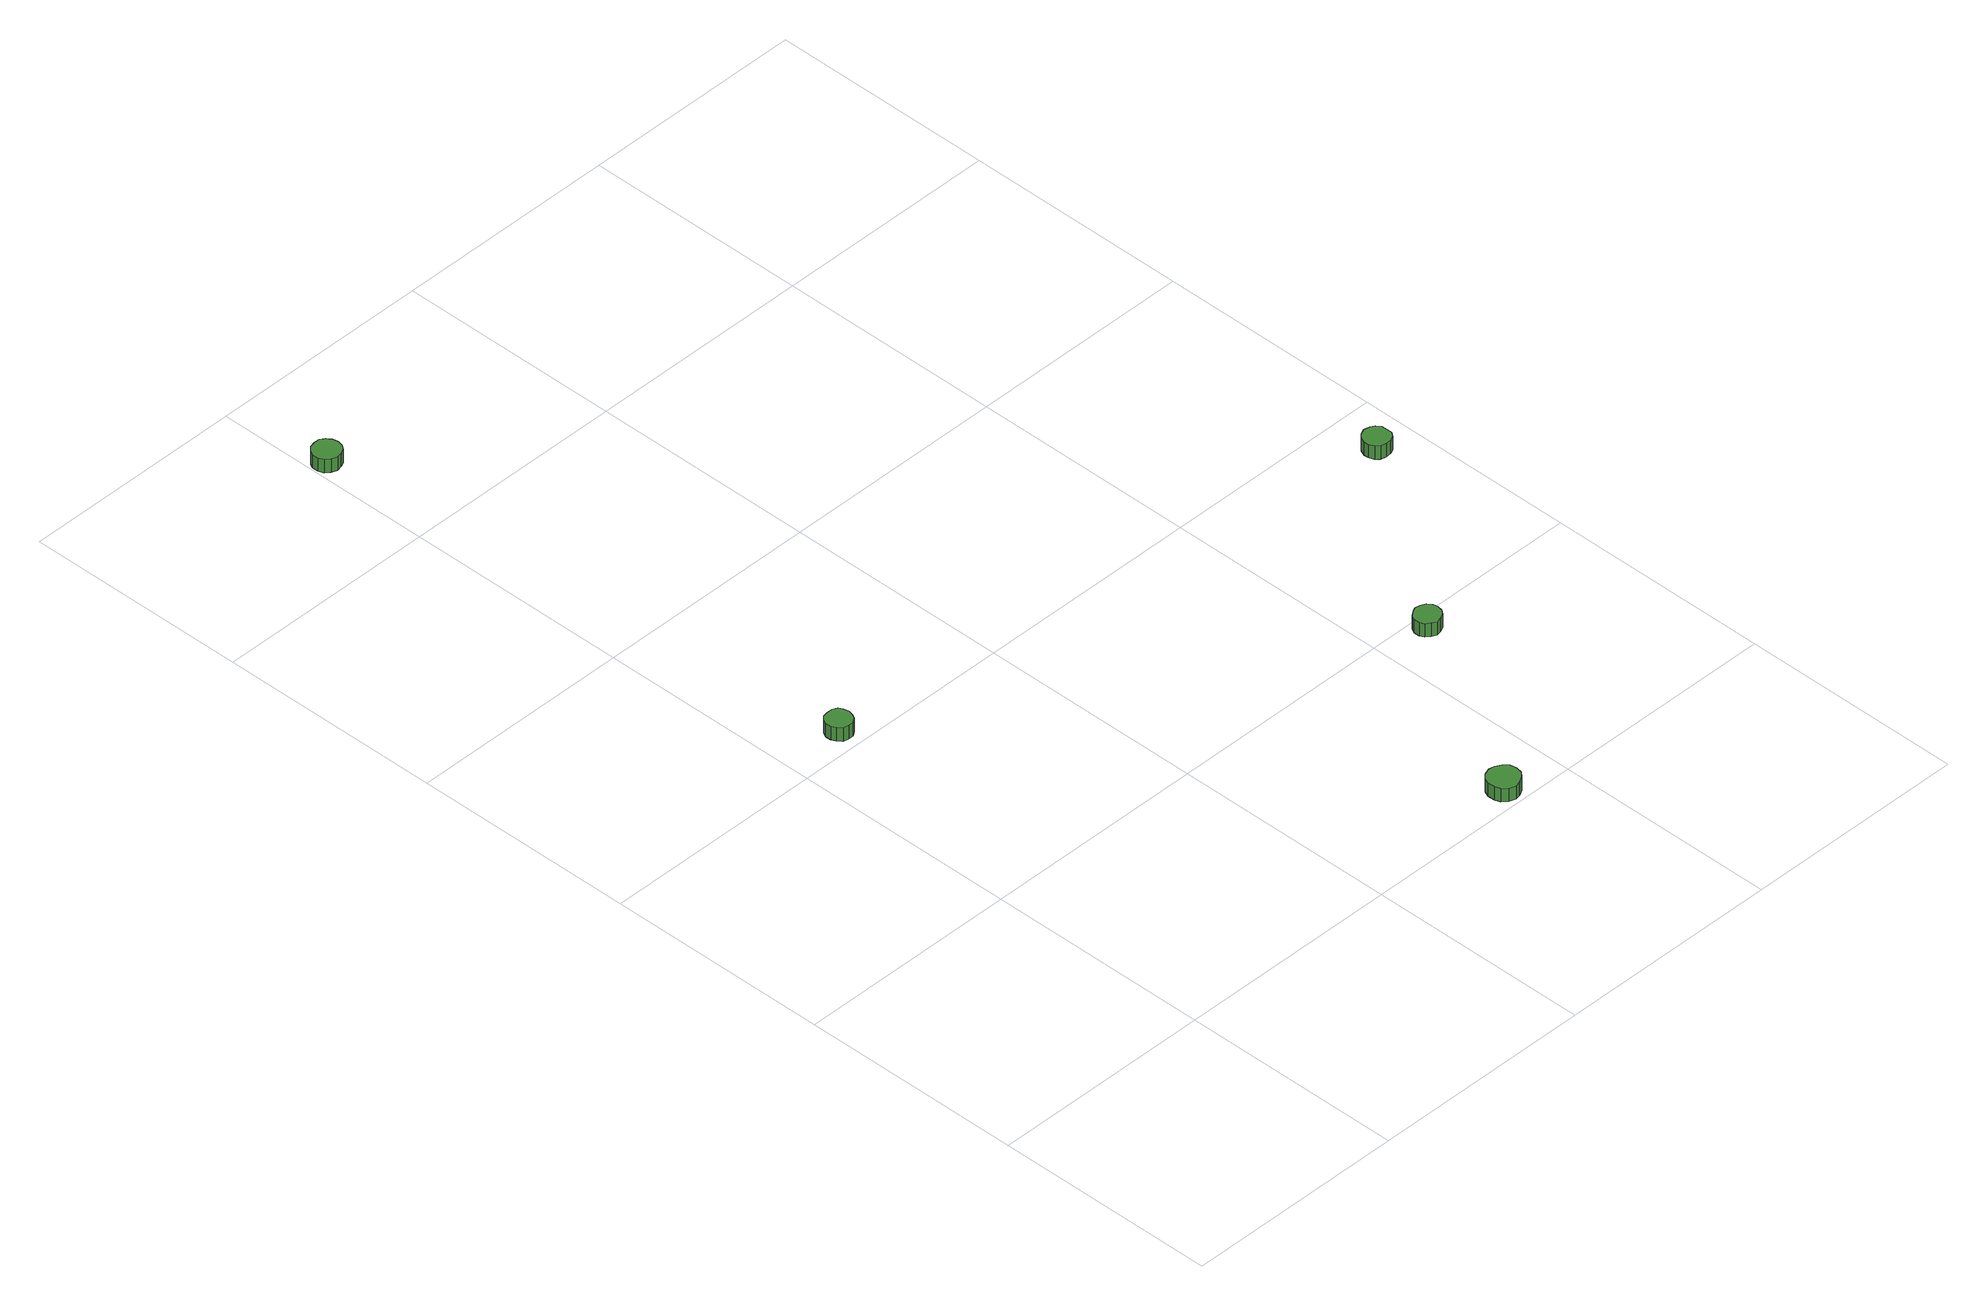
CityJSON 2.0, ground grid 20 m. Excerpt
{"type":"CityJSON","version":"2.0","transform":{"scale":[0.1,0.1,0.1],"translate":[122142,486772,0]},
"CityObjects":{
"tree1":{"type":"SolitaryVegetationObject","attributes":{"function":"something"},"geometry":[{"type":"MultiSurface","lod":"1","boundaries":[[[0,1,2,3,4,5,6,7,8,9,10,11,12,13,14]],[[15,16,17,18,19,20,21,22,23,24,25,26,27,28,29]],[[0,29,28,1]],[[1,28,27,2]],[[2,27,26,3]],[[3,26,25,4]],[[4,25,24,5]],[[5,24,23,6]],[[6,23,22,7]],[[7,22,21,8]],[[8,21,20,9]],[[9,20,19,10]],[[10,19,18,11]],[[11,18,17,12]],[[12,17,16,13]],[[13,16,15,14]],[[14,15,29,0]]]}]},
"tree2":{"type":"SolitaryVegetationObject","attributes":{"function":"something"},"geometry":[{"type":"MultiSurface","lod":"1","boundaries":[[[30,31,32,33,34,35,36,37,38,39,40,41,42,43,44]],[[45,46,47,48,49,50,51,52,53,54,55,56,57,58,59]],[[30,59,58,31]],[[31,58,57,32]],[[32,57,56,33]],[[33,56,55,34]],[[34,55,54,35]],[[35,54,53,36]],[[36,53,52,37]],[[37,52,51,38]],[[38,51,50,39]],[[39,50,49,40]],[[40,49,48,41]],[[41,48,47,42]],[[42,47,46,43]],[[43,46,45,44]],[[44,45,59,30]]]}]},
"tree3":{"type":"SolitaryVegetationObject","attributes":{"function":"something"},"geometry":[{"type":"MultiSurface","lod":"1","boundaries":[[[60,61,62,63,64,65,66,67,68,69,70,71,72,73,74]],[[75,76,77,78,79,80,81,82,83,84,85,86,87,88,89]],[[60,89,88,61]],[[61,88,87,62]],[[62,87,86,63]],[[63,86,85,64]],[[64,85,84,65]],[[65,84,83,66]],[[66,83,82,67]],[[67,82,81,68]],[[68,81,80,69]],[[69,80,79,70]],[[70,79,78,71]],[[71,78,77,72]],[[72,77,76,73]],[[73,76,75,74]],[[74,75,89,60]]]}]},
"tree4":{"type":"SolitaryVegetationObject","attributes":{"function":"something"},"geometry":[{"type":"MultiSurface","lod":"1","boundaries":[[[90,91,92,93,94,95,96,97,98,99,100,101,102,103,104]],[[105,106,107,108,109,110,111,112,113,114,115,116,117,118,119]],[[90,119,118,91]],[[91,118,117,92]],[[92,117,116,93]],[[93,116,115,94]],[[94,115,114,95]],[[95,114,113,96]],[[96,113,112,97]],[[97,112,111,98]],[[98,111,110,99]],[[99,110,109,100]],[[100,109,108,101]],[[101,108,107,102]],[[102,107,106,103]],[[103,106,105,104]],[[104,105,119,90]]]}]},
"tree5":{"type":"SolitaryVegetationObject","attributes":{"function":"something"},"geometry":[{"type":"MultiSurface","lod":"1","boundaries":[[[120,121,122,123,124,125,126,127,128,129,130,131,132,133,134]],[[135,136,137,138,139,140,141,142,143,144,145,146,147,148,149]],[[120,149,148,121]],[[121,148,147,122]],[[122,147,146,123]],[[123,146,145,124]],[[124,145,144,125]],[[125,144,143,126]],[[126,143,142,127]],[[127,142,141,128]],[[128,141,140,129]],[[129,140,139,130]],[[130,139,138,131]],[[131,138,137,132]],[[132,137,136,133]],[[133,136,135,134]],[[134,135,149,120]]]}]}
},
"vertices":[
[63,417,27],[62,422,27],[60,426,27],[56,428,27],[51,428,27],[46,427,27],[43,424,27],[41,420,27],[41,415,27],[43,411,27],[46,407,27],[51,406,27],[56,406,27],[60,409,27],[62,413,27],[62,413,14],[60,409,14],[56,406,14],[51,406,14],[46,407,14],[43,411,14],[41,415,14],[41,420,14],[43,424,14],[46,427,14],[51,428,14],[56,428,14],[60,426,14],[62,422,14],[63,417,14],
[26,909,23],[25,914,23],[22,918,23],[18,921,23],[13,921,23],[8,920,23],[4,916,23],[2,912,23],[2,907,23],[4,902,23],[8,899,23],[13,897,23],[18,898,23],[22,900,23],[25,904,23],[25,904,10],[22,900,10],[18,898,10],[13,897,10],[8,899,10],[4,902,10],[2,907,10],[2,912,10],[4,916,10],[8,920,10],[13,921,10],[18,921,10],[22,918,10],[25,914,10],[26,909,10],
[363,17,24],[362,23,24],[358,27,24],[353,30,24],[348,31,24],[342,29,24],[338,25,24],[336,20,24],[336,14,24],[338,9,24],[342,5,24],[348,3,24],[353,4,24],[358,7,24],[362,11,24],[362,11,11],[358,7,11],[353,4,11],[348,3,11],[342,5,11],[338,9,11],[336,14,11],[336,20,11],[338,25,11],[342,29,11],[348,31,11],[353,30,11],[358,27,11],[362,23,11],[363,17,11],
[456,188,24],[455,192,24],[452,196,24],[448,198,24],[443,199,24],[439,197,24],[435,194,24],[433,190,24],[433,185,24],[435,181,24],[439,178,24],[443,176,24],[448,177,24],[452,179,24],[455,183,24],[455,183,11],[452,179,11],[448,177,11],[443,176,11],[439,178,11],[435,181,11],[433,185,11],[433,190,11],[435,194,11],[439,197,11],[443,199,11],[448,198,11],[452,196,11],[455,192,11],[456,188,11],
[577,357,23],[577,362,23],[574,366,23],[570,368,23],[565,369,23],[560,367,23],[557,364,23],[555,359,23],[555,355,23],[557,350,23],[560,347,23],[565,346,23],[570,346,23],[574,348,23],[577,352,23],[577,352,10],[574,348,10],[570,346,10],[565,346,10],[560,347,10],[557,350,10],[555,355,10],[555,359,10],[557,364,10],[560,367,10],[565,369,10],[570,368,10],[574,366,10],[577,362,10],[577,357,10]
]}
